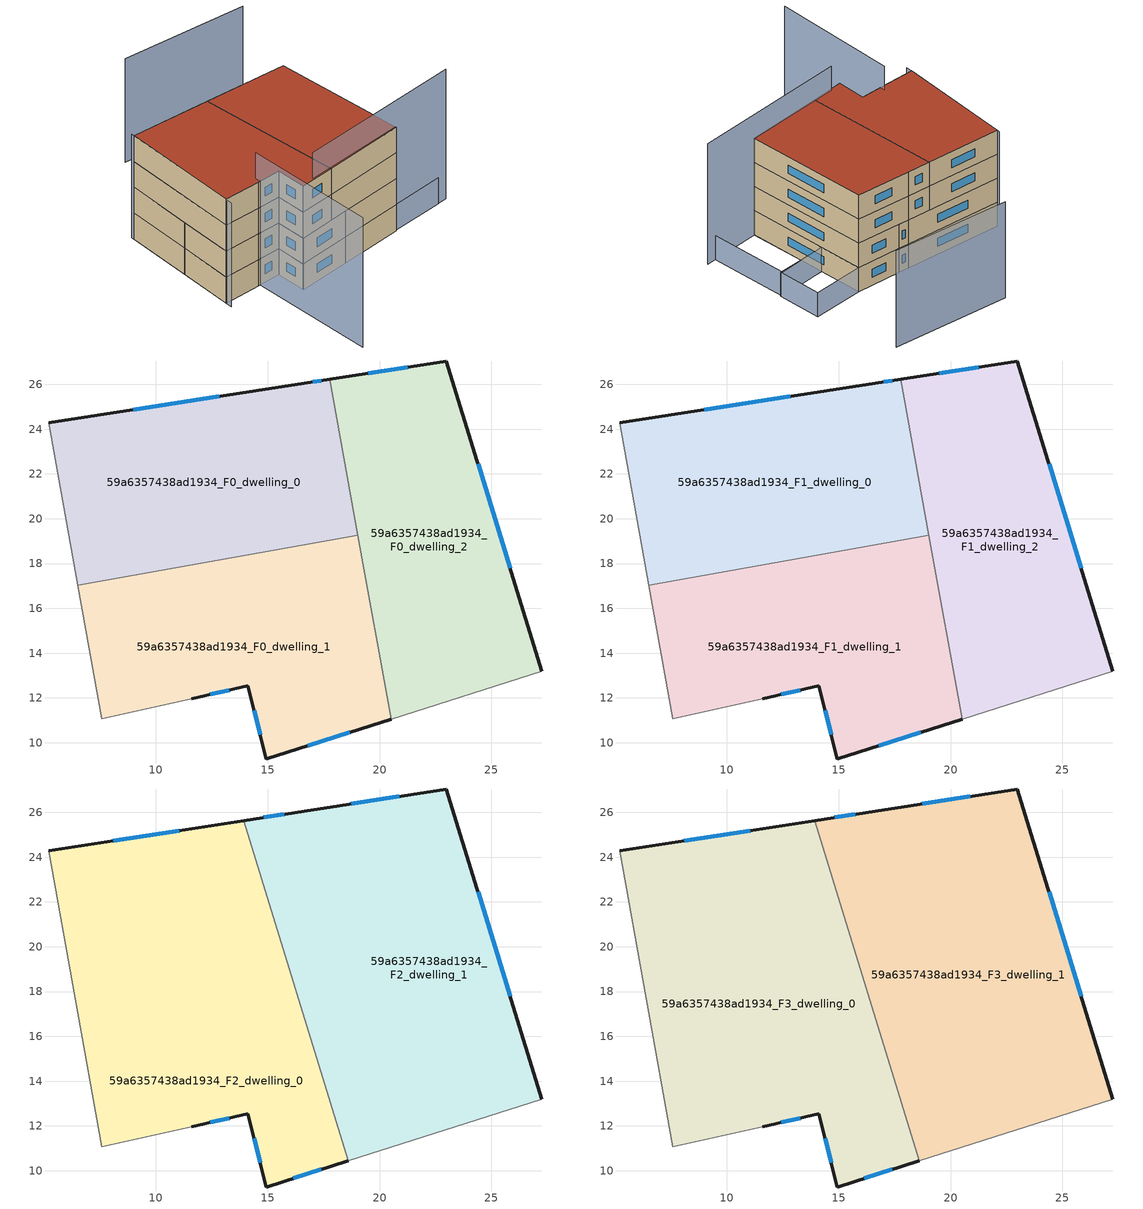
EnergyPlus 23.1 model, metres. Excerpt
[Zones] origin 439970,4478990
59a6357438ad1934_F0_dwelling_0
 floor ground (EU_floor_Construction): 17.78,26.23 19.03,19.27 6.53,17.02 5.22,24.29 16.63,26.05 z0
 wall outside (EU_wall_Construction): 17.78,26.23 16.63,26.05 5.22,24.29 z0:3
 wall to 59a6357438ad1934_F0_dwelling_1 (EU_wall_Construction): 6.53,17.02 19.03,19.27 z0:3
 wall adiabatic (EU_wall_Construction): 5.22,24.29 6.53,17.02 z0:3
 wall to 59a6357438ad1934_F0_dwelling_2 (EU_wall_Construction): 19.04,19.27 17.78,26.23 z0:3
 window (EU_Window_Construction): 12.85,25.47 9.01,24.88 / 17.4,26.17 17.01,26.11 z0.99:2.01
59a6357438ad1934_F0_dwelling_1
 floor ground (EU_floor_Construction): 19.03,19.27 20.52,11.05 14.96,9.28 14.94,9.27 14.12,12.54 11.62,11.96 7.6,11.07 6.53,17.02 z0
 wall outside (EU_wall_Construction): 11.62,11.96 14.12,12.54 14.94,9.27 14.96,9.28 20.52,11.05 z0:3
 wall adiabatic (EU_wall_Construction): 6.53,17.02 7.6,11.07 11.62,11.96 z0:3
 wall to 59a6357438ad1934_F0_dwelling_2 (EU_wall_Construction): 20.51,11.05 19.04,19.27 z0:3
 window (EU_Window_Construction): 14.39,11.46 14.67,10.35 / 12.45,12.15 13.29,12.35 / 16.8,9.86 18.67,10.46 z0.99:2.01
59a6357438ad1934_F0_dwelling_2
 floor ground (EU_floor_Construction): 22.98,27.05 27.25,13.19 20.52,11.05 17.78,26.23 z0
 wall outside (EU_wall_Construction): 27.25,13.19 22.98,27.05 17.78,26.23 z0:3
 wall adiabatic (EU_wall_Construction): 20.52,11.05 27.25,13.19 z0:3
 window (EU_Window_Construction): 25.83,17.78 24.4,22.45 / 21.26,26.78 19.51,26.5 z0.99:2.01
59a6357438ad1934_F1_dwelling_0
 floor to 59a6357438ad1934_F0_dwelling_0 (EU_floor_Construction): 17.78,26.23 19.03,19.27 6.53,17.02 5.22,24.29 16.63,26.05 z3
 wall outside (EU_wall_Construction): 17.78,26.23 16.63,26.05 5.22,24.29 z3:6
 wall to 59a6357438ad1934_F1_dwelling_1 (EU_wall_Construction): 6.53,17.02 19.03,19.27 z3:6
 wall adiabatic (EU_wall_Construction): 5.22,24.29 6.53,17.02 z3:6
 wall to 59a6357438ad1934_F1_dwelling_2 (EU_wall_Construction): 19.04,19.27 17.78,26.23 z3:6
 window (EU_Window_Construction): 12.85,25.47 9.01,24.88 / 17.4,26.17 17.01,26.11 z3.99:5.01
59a6357438ad1934_F1_dwelling_1
 floor to 59a6357438ad1934_F0_dwelling_1 (EU_floor_Construction): 19.03,19.27 20.52,11.05 14.96,9.28 14.94,9.27 14.12,12.54 11.62,11.96 7.6,11.07 6.53,17.02 z3
 wall outside (EU_wall_Construction): 11.62,11.96 14.12,12.54 14.94,9.27 14.96,9.28 20.52,11.05 z3:6
 wall adiabatic (EU_wall_Construction): 6.53,17.02 7.6,11.07 11.62,11.96 z3:6
 wall to 59a6357438ad1934_F1_dwelling_2 (EU_wall_Construction): 20.51,11.05 19.04,19.27 z3:6
 window (EU_Window_Construction): 14.39,11.46 14.67,10.35 / 12.45,12.15 13.29,12.35 / 16.8,9.86 18.67,10.46 z3.99:5.01
59a6357438ad1934_F1_dwelling_2
 floor to 59a6357438ad1934_F0_dwelling_2 (EU_floor_Construction): 22.98,27.05 27.25,13.19 20.52,11.05 17.78,26.23 z3
 wall outside (EU_wall_Construction): 27.25,13.19 22.98,27.05 17.78,26.23 z3:6
 wall adiabatic (EU_wall_Construction): 20.52,11.05 27.25,13.19 z3:6
 window (EU_Window_Construction): 25.83,17.78 24.4,22.45 / 21.26,26.78 19.51,26.5 z3.99:5.01
59a6357438ad1934_F2_dwelling_0
 floor to 59a6357438ad1934_F1_dwelling_1 (EU_floor_Construction): 16.06,18.74 18.61,10.44 14.94,9.27 14.12,12.54 11.62,11.96 7.6,11.07 6.53,17.02 z6
 floor to 59a6357438ad1934_F1_dwelling_0 (EU_floor_Construction): 13.93,25.64 16.06,18.74 6.53,17.02 5.22,24.29 z6
 wall outside (EU_wall_Construction): 13.93,25.64 5.22,24.29 / 11.62,11.96 14.12,12.54 14.94,9.27 18.61,10.44 z6:9
 wall adiabatic (EU_wall_Construction): 5.22,24.29 7.6,11.07 11.62,11.96 z6:9
 wall to 59a6357438ad1934_F2_dwelling_1 (EU_wall_Construction): 18.61,10.44 13.93,25.64 z6:9
 window (EU_Window_Construction): 11.05,25.19 8.11,24.74 / 16.16,9.66 17.39,10.05 / 14.39,11.46 14.67,10.35 / 12.45,12.15 13.29,12.35 z6.99:8.01
59a6357438ad1934_F2_dwelling_1
 floor to 59a6357438ad1934_F1_dwelling_1 (EU_floor_Construction): 19.03,19.27 20.51,11.05 18.61,10.44 16.06,18.74 z6
 floor to 59a6357438ad1934_F1_dwelling_2 (EU_floor_Construction): 22.98,27.05 27.25,13.19 20.51,11.05 17.78,26.23 z6
 floor to 59a6357438ad1934_F1_dwelling_0 (EU_floor_Construction): 17.78,26.23 19.03,19.27 16.06,18.74 13.93,25.64 16.63,26.05 z6
 wall outside (EU_wall_Construction): 27.25,13.19 22.98,27.05 16.63,26.05 13.93,25.64 z6:9
 wall adiabatic (EU_wall_Construction): 18.61,10.44 27.25,13.19 z6:9
 window (EU_Window_Construction): 20.88,26.72 18.74,26.38 / 25.83,17.78 24.4,22.45 / 15.74,25.91 14.83,25.77 z6.99:8.01
59a6357438ad1934_F3_dwelling_0
 floor to 59a6357438ad1934_F2_dwelling_0 (EU_floor_Construction): 13.93,25.64 18.61,10.44 14.94,9.27 14.12,12.54 11.62,11.96 7.6,11.07 5.22,24.29 z9
 wall outside (EU_wall_Construction): 13.93,25.64 5.22,24.29 / 11.62,11.96 14.12,12.54 14.94,9.27 18.61,10.44 z9:12
 wall adiabatic (EU_wall_Construction): 5.22,24.29 7.6,11.07 11.62,11.96 z9:12
 wall to 59a6357438ad1934_F3_dwelling_1 (EU_wall_Construction): 18.61,10.44 13.93,25.64 z9:12
 window (EU_Window_Construction): 11.05,25.19 8.11,24.74 / 16.16,9.66 17.39,10.05 / 14.39,11.46 14.67,10.35 / 12.45,12.15 13.29,12.35 z9.99:11.01
 roof outside (EU_roof_Construction): 18.61,10.44 13.93,25.64 5.22,24.29 7.6,11.07 11.62,11.96 14.12,12.54 14.94,9.27 z12
59a6357438ad1934_F3_dwelling_1
 floor to 59a6357438ad1934_F2_dwelling_1 (EU_floor_Construction): 22.98,27.05 27.25,13.19 18.61,10.44 13.93,25.64 16.63,26.05 z9
 wall outside (EU_wall_Construction): 27.25,13.19 22.98,27.05 16.63,26.05 13.93,25.64 z9:12
 wall adiabatic (EU_wall_Construction): 18.61,10.44 27.25,13.19 z9:12
 window (EU_Window_Construction): 20.88,26.72 18.74,26.38 / 25.83,17.78 24.4,22.45 / 15.74,25.91 14.83,25.77 z9.99:11.01
 roof outside (EU_roof_Construction): 27.25,13.19 22.98,27.05 16.63,26.05 13.93,25.64 18.61,10.44 z12
shading: 11.66,12.56 15.18,-1.45 / 16.33,9.93 33.86,15.32 z0:15; 5.16,24.61 7.73,10.34 / 24.49,37.24 10.66,35.4 z0:12; 30.04,23.88 32.81,14.94 / 32.81,14.94 27.25,13.22 / 27.25,13.22 24.48,22.16 / 24.48,22.16 30.04,23.88 / 30.21,23.85 24.43,22.14 / 24.43,22.14 22.98,27.05 / 22.98,27.05 28.77,28.75 / 28.77,28.75 30.21,23.85 z0:3
[Building]
EU S2 Campaign: North Axis=0; Terrain=City; Solar Distribution=FullExterior
[Site:Location]
Madrid: Latitude=40.5; Longitude=-3.5; Time Zone=1; Elevation=609
[SizingPeriod:WeatherFileDays]
AnnualSizingPeriod: Begin Month=1; Begin Day of Month=1; End Month=12; End Day of Month=31; Day of Week for Start Day=Monday; Use Weather File Daylight Saving Period=No; Use Weather File Rain and Snow Indicators=No
[MATERIAL]
EU_InternalMass_Material: Roughness=MediumRough; Thickness=0.1; Conductivity=1; Density=1800; Specific Heat=900; Thermal Absorptance=0.9; Solar Absorptance=0.7; Visible Absorptance=0.7
[MATERIAL:NOMASS] Roughness=MediumRough; Thermal Absorptance=0.9; Solar Absorptance=0.7; Visible Absorptance=0.7
Name | Thermal Resistance
EU_wall_NoMass | 0.609216
EU_roof_NoMass | 0.513268
EU_floor_NoMass | 0.568163
[WINDOWMATERIAL:SIMPLEGLAZINGSYSTEM]
EU_Window_SimpleGlazing: UFactor=5.50606; Solar Heat Gain Coefficient=0.85; Visible Transmittance=0.85
[CONSTRUCTION]
EU_wall_Construction: EU_wall_NoMass
EU_roof_Construction: EU_roof_NoMass
EU_floor_Construction: EU_floor_NoMass
EU_InternalMass_Construction: EU_InternalMass_Material
EU_Window_Construction: EU_Window_SimpleGlazing
[ZONE] Type=1; Multiplier=1; Ceiling Height=autocalculate; Floor Area=autocalculate; Part of Total Floor Area=Yes
Name | Volume
59a6357438ad1934_F0_dwelling_0; 59a6357438ad1934_F1_dwelling_0 | 275.455
59a6357438ad1934_F2_dwelling_0; 59a6357438ad1934_F3_dwelling_0 | 413.187
59a6357438ad1934_F0_dwelling_1; 59a6357438ad1934_F1_dwelling_1 | 275.472
59a6357438ad1934_F2_dwelling_1; 59a6357438ad1934_F3_dwelling_1 | 413.181
59a6357438ad1934_F0_dwelling_2; 59a6357438ad1934_F1_dwelling_2 | 275.471
[INTERNALMASS] Construction=EU_InternalMass_Construction
Name | Zone or ZoneList | Surface Area
59a6357438ad1934_F0_dwelling_0_EU_InternalMass | 59a6357438ad1934_F0_dwelling_0 | 91.8199
59a6357438ad1934_F0_dwelling_1_EU_InternalMass | 59a6357438ad1934_F0_dwelling_1 | 91.8236
59a6357438ad1934_F0_dwelling_2_EU_InternalMass | 59a6357438ad1934_F0_dwelling_2 | 91.8236
59a6357438ad1934_F1_dwelling_0_EU_InternalMass | 59a6357438ad1934_F1_dwelling_0 | 91.8199
59a6357438ad1934_F1_dwelling_1_EU_InternalMass | 59a6357438ad1934_F1_dwelling_1 | 91.8236
59a6357438ad1934_F1_dwelling_2_EU_InternalMass | 59a6357438ad1934_F1_dwelling_2 | 91.8236
59a6357438ad1934_F2_dwelling_0_EU_InternalMass | 59a6357438ad1934_F2_dwelling_0 | 137.729
59a6357438ad1934_F2_dwelling_1_EU_InternalMass | 59a6357438ad1934_F2_dwelling_1 | 137.727
59a6357438ad1934_F3_dwelling_0_EU_InternalMass | 59a6357438ad1934_F3_dwelling_0 | 137.729
59a6357438ad1934_F3_dwelling_1_EU_InternalMass | 59a6357438ad1934_F3_dwelling_1 | 137.727
[OTHEREQUIPMENT] Fuel Type=Electricity; Design Level Calculation Method=Watts/Area; Power per Zone Floor Area=1; Fraction Latent=0; Fraction Radiant=0; Fraction Lost=0; Carbon Dioxide Generation Rate=0; EndUse Subcategory=EU_Step8_InternalGains
Name | Zone or ZoneList or Space or SpaceList | Schedule
EU_Step8_InternalGain_59a6357438ad1934_F0_dwelling_0_f000 | 59a6357438ad1934_F0_dwelling_0 | EU_Step8_GainSchedule_59a6357438ad1934_F0_dwelling_0_f000
EU_Step8_InternalGain_59a6357438ad1934_F0_dwelling_1_f000 | 59a6357438ad1934_F0_dwelling_1 | EU_Step8_GainSchedule_59a6357438ad1934_F0_dwelling_1_f000
EU_Step8_InternalGain_59a6357438ad1934_F0_dwelling_2_f000 | 59a6357438ad1934_F0_dwelling_2 | EU_Step8_GainSchedule_59a6357438ad1934_F0_dwelling_2_f000
EU_Step8_InternalGain_59a6357438ad1934_F1_dwelling_0_f000 | 59a6357438ad1934_F1_dwelling_0 | EU_Step8_GainSchedule_59a6357438ad1934_F1_dwelling_0_f000
EU_Step8_InternalGain_59a6357438ad1934_F1_dwelling_1_f000 | 59a6357438ad1934_F1_dwelling_1 | EU_Step8_GainSchedule_59a6357438ad1934_F1_dwelling_1_f000
EU_Step8_InternalGain_59a6357438ad1934_F1_dwelling_2_f000 | 59a6357438ad1934_F1_dwelling_2 | EU_Step8_GainSchedule_59a6357438ad1934_F1_dwelling_2_f000
EU_Step8_InternalGain_59a6357438ad1934_F2_dwelling_0_f000 | 59a6357438ad1934_F2_dwelling_0 | EU_Step8_GainSchedule_59a6357438ad1934_F2_dwelling_0_f000
EU_Step8_InternalGain_59a6357438ad1934_F2_dwelling_1_f000 | 59a6357438ad1934_F2_dwelling_1 | EU_Step8_GainSchedule_59a6357438ad1934_F2_dwelling_1_f000
EU_Step8_InternalGain_59a6357438ad1934_F3_dwelling_0_f000 | 59a6357438ad1934_F3_dwelling_0 | EU_Step8_GainSchedule_59a6357438ad1934_F3_dwelling_0_f000
EU_Step8_InternalGain_59a6357438ad1934_F3_dwelling_1_f000 | 59a6357438ad1934_F3_dwelling_1 | EU_Step8_GainSchedule_59a6357438ad1934_F3_dwelling_1_f000
[ZONEVENTILATION:DESIGNFLOWRATE] Schedule=EU_AlwaysOn; Design Flow Rate Calculation Method=AirChanges/Hour; Air Changes per Hour=0.752966; Ventilation Type=Natural; Fan Pressure Rise=0; Fan Total Efficiency=1; Constant Term Coefficient=1; Temperature Term Coefficient=0; Velocity Term Coefficient=0; Velocity Squared Term Coefficient=0; Minimum Indoor Temperature=-100; Maximum Indoor Temperature=100; Delta Temperature=-100; Minimum Outdoor Temperature=-100; Maximum Outdoor Temperature=100; Maximum Wind Speed=40
Name | Zone or ZoneList or Space or SpaceList
EU_ConstantAir_59a6357438ad1934_F0_dwelling_0 | 59a6357438ad1934_F0_dwelling_0
EU_ConstantAir_59a6357438ad1934_F0_dwelling_1 | 59a6357438ad1934_F0_dwelling_1
EU_ConstantAir_59a6357438ad1934_F0_dwelling_2 | 59a6357438ad1934_F0_dwelling_2
EU_ConstantAir_59a6357438ad1934_F1_dwelling_0 | 59a6357438ad1934_F1_dwelling_0
EU_ConstantAir_59a6357438ad1934_F1_dwelling_1 | 59a6357438ad1934_F1_dwelling_1
EU_ConstantAir_59a6357438ad1934_F1_dwelling_2 | 59a6357438ad1934_F1_dwelling_2
EU_ConstantAir_59a6357438ad1934_F2_dwelling_0 | 59a6357438ad1934_F2_dwelling_0
EU_ConstantAir_59a6357438ad1934_F2_dwelling_1 | 59a6357438ad1934_F2_dwelling_1
EU_ConstantAir_59a6357438ad1934_F3_dwelling_0 | 59a6357438ad1934_F3_dwelling_0
EU_ConstantAir_59a6357438ad1934_F3_dwelling_1 | 59a6357438ad1934_F3_dwelling_1
[HVACTEMPLATE:THERMOSTAT] Constant Heating Setpoint=20; Constant Cooling Setpoint=50
EU_HeatOnly_59a6357438ad1934_F0_dwelling_0; EU_HeatOnly_59a6357438ad1934_F0_dwelling_1; EU_HeatOnly_59a6357438ad1934_F0_dwelling_2; EU_HeatOnly_59a6357438ad1934_F1_dwelling_0; EU_HeatOnly_59a6357438ad1934_F1_dwelling_1; EU_HeatOnly_59a6357438ad1934_F1_dwelling_2; EU_HeatOnly_59a6357438ad1934_F2_dwelling_0; EU_HeatOnly_59a6357438ad1934_F2_dwelling_1; EU_HeatOnly_59a6357438ad1934_F3_dwelling_0; EU_HeatOnly_59a6357438ad1934_F3_dwelling_1
[HVACTEMPLATE:ZONE:IDEALLOADSAIRSYSTEM] System Availability Schedule=EU_AlwaysOn; Maximum Heating Supply Air Temperature=50; Minimum Cooling Supply Air Temperature=13; Maximum Heating Supply Air Humidity Ratio=0.0156; Minimum Cooling Supply Air Humidity Ratio=0.0077; Heating Limit=NoLimit; Cooling Limit=NoLimit; Heating Availability Schedule=EU_AlwaysOn; Cooling Availability Schedule=EU_CoolingOff; Dehumidification Control Type=ConstantSensibleHeatRatio; Cooling Sensible Heat Ratio=0.7; Dehumidification Setpoint=60; Humidification Control Type=None; Humidification Setpoint=30; Outdoor Air Method=None; Outdoor Air Flow Rate per Person=0.00944; Outdoor Air Flow Rate per Zone Floor Area=0; Outdoor Air Flow Rate per Zone=0; Demand Controlled Ventilation Type=None; Outdoor Air Economizer Type=NoEconomizer; Heat Recovery Type=None; Sensible Heat Recovery Effectiveness=0.7; Latent Heat Recovery Effectiveness=0.65
Name | Template Thermostat
59a6357438ad1934_F0_dwelling_0 | EU_HeatOnly_59a6357438ad1934_F0_dwelling_0
59a6357438ad1934_F0_dwelling_1 | EU_HeatOnly_59a6357438ad1934_F0_dwelling_1
59a6357438ad1934_F0_dwelling_2 | EU_HeatOnly_59a6357438ad1934_F0_dwelling_2
59a6357438ad1934_F1_dwelling_0 | EU_HeatOnly_59a6357438ad1934_F1_dwelling_0
59a6357438ad1934_F1_dwelling_1 | EU_HeatOnly_59a6357438ad1934_F1_dwelling_1
59a6357438ad1934_F1_dwelling_2 | EU_HeatOnly_59a6357438ad1934_F1_dwelling_2
59a6357438ad1934_F2_dwelling_0 | EU_HeatOnly_59a6357438ad1934_F2_dwelling_0
59a6357438ad1934_F2_dwelling_1 | EU_HeatOnly_59a6357438ad1934_F2_dwelling_1
59a6357438ad1934_F3_dwelling_0 | EU_HeatOnly_59a6357438ad1934_F3_dwelling_0
59a6357438ad1934_F3_dwelling_1 | EU_HeatOnly_59a6357438ad1934_F3_dwelling_1
[SIZING:ZONE] Zone Cooling Design Supply Air Temperature Input Method=SupplyAirTemperature; Zone Cooling Design Supply Air Temperature=13; Zone Heating Design Supply Air Temperature Input Method=SupplyAirTemperature; Zone Heating Design Supply Air Temperature=50; Zone Cooling Design Supply Air Humidity Ratio=0.008; Zone Heating Design Supply Air Humidity Ratio=0.008; Cooling Design Air Flow Method=DesignDay; Cooling Design Air Flow Rate=0; Cooling Minimum Air Flow per Zone Floor Area=0.000762; Cooling Minimum Air Flow=0; Cooling Minimum Air Flow Fraction=0.2; Heating Design Air Flow Method=DesignDay; Heating Design Air Flow Rate=0; Heating Maximum Air Flow per Zone Floor Area=0.002032; Heating Maximum Air Flow=0.141576; Heating Maximum Air Flow Fraction=0.3; Account for Dedicated Outdoor Air System=No; Dedicated Outdoor Air System Control Strategy=NeutralSupplyAir; Dedicated Outdoor Air Low Setpoint Temperature for Design=autosize; Dedicated Outdoor Air High Setpoint Temperature for Design=autosize; Zone Load Sizing Method=Sensible Load Only No Latent Load; Zone Latent Cooling Design Supply Air Humidity Ratio Input Method=HumidityRatioDifference; Zone Cooling Design Supply Air Humidity Ratio Difference=0.005; Zone Latent Heating Design Supply Air Humidity Ratio Input Method=HumidityRatioDifference; Zone Humidification Design Supply Air Humidity Ratio Difference=0.005
59a6357438ad1934_F0_dwelling_0; 59a6357438ad1934_F0_dwelling_1; 59a6357438ad1934_F0_dwelling_2; 59a6357438ad1934_F1_dwelling_0; 59a6357438ad1934_F1_dwelling_1; 59a6357438ad1934_F1_dwelling_2; 59a6357438ad1934_F2_dwelling_0; 59a6357438ad1934_F2_dwelling_1; 59a6357438ad1934_F3_dwelling_0; 59a6357438ad1934_F3_dwelling_1
[SCHEDULE:CONSTANT]
Name | Hourly Value
EU_AlwaysOn | 1
EU_CoolingOff | 0
[SCHEDULE:FILE] Column Number=1; Rows to Skip at Top=0; Number of Hours of Data=8760; Column Separator=Comma; Interpolate to Timestep=No; Minutes per Item=60; Adjust Schedule for Daylight Savings=Yes
Name | File
EU_Step8_GainSchedule_59a6357438ad1934_F0_dwelling_0_f000 | ../../schedules/59a6357438ad1934/59a6357438ad1934_F0_dwelling_0_f000_gain.csv
EU_Step8_GainSchedule_59a6357438ad1934_F0_dwelling_1_f000 | ../../schedules/59a6357438ad1934/59a6357438ad1934_F0_dwelling_1_f000_gain.csv
EU_Step8_GainSchedule_59a6357438ad1934_F0_dwelling_2_f000 | ../../schedules/59a6357438ad1934/59a6357438ad1934_F0_dwelling_2_f000_gain.csv
EU_Step8_GainSchedule_59a6357438ad1934_F1_dwelling_0_f000 | ../../schedules/59a6357438ad1934/59a6357438ad1934_F1_dwelling_0_f000_gain.csv
EU_Step8_GainSchedule_59a6357438ad1934_F1_dwelling_1_f000 | ../../schedules/59a6357438ad1934/59a6357438ad1934_F1_dwelling_1_f000_gain.csv
EU_Step8_GainSchedule_59a6357438ad1934_F1_dwelling_2_f000 | ../../schedules/59a6357438ad1934/59a6357438ad1934_F1_dwelling_2_f000_gain.csv
EU_Step8_GainSchedule_59a6357438ad1934_F2_dwelling_0_f000 | ../../schedules/59a6357438ad1934/59a6357438ad1934_F2_dwelling_0_f000_gain.csv
EU_Step8_GainSchedule_59a6357438ad1934_F2_dwelling_1_f000 | ../../schedules/59a6357438ad1934/59a6357438ad1934_F2_dwelling_1_f000_gain.csv
EU_Step8_GainSchedule_59a6357438ad1934_F3_dwelling_0_f000 | ../../schedules/59a6357438ad1934/59a6357438ad1934_F3_dwelling_0_f000_gain.csv
EU_Step8_GainSchedule_59a6357438ad1934_F3_dwelling_1_f000 | ../../schedules/59a6357438ad1934/59a6357438ad1934_F3_dwelling_1_f000_gain.csv
